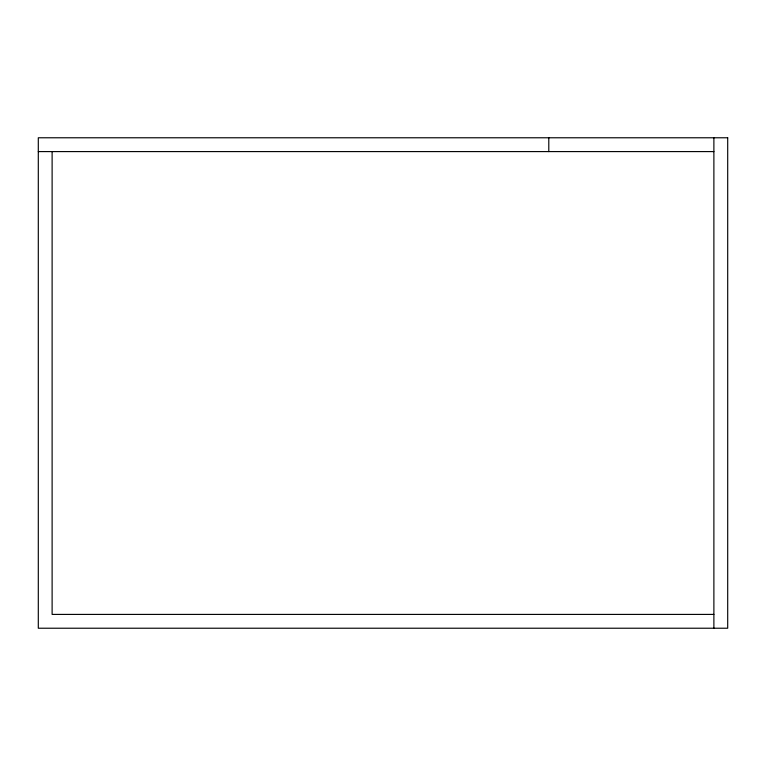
<?xml version="1.0" encoding="UTF-8"?>
<svg xmlns="http://www.w3.org/2000/svg" width="766" height="766" viewBox="0 0 766 766"><rect width="100%" height="100%" fill="white"/><g stroke="black" fill="none" stroke-linecap="round" stroke-linejoin="round"><path stroke-width="1.15" d="M38.3 151.591L713.883 151.591M713.883 614.409L52.117 614.409L52.117 151.591M713.883 137.775L713.883 628.225M548.791 137.775L548.791 151.591M727.7 137.775L38.3 137.775L38.3 628.225L727.7 628.225L727.7 137.775"/></g></svg>
